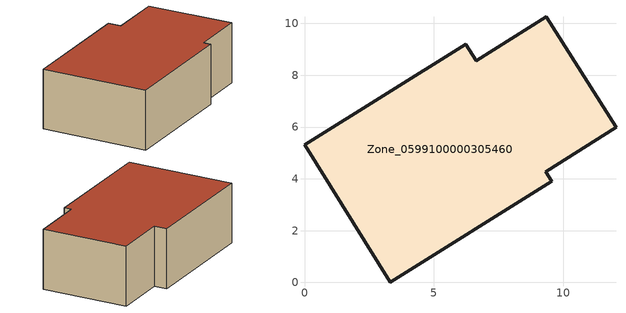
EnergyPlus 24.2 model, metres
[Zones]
Zone_0599100000305460
 floor ground (C_G): 3.32,0 0,5.31 6.23,9.2 6.63,8.56 9.33,10.27 12.03,6 9.31,4.27 9.54,3.9 z0
 wall outside (C_F): 0,5.31 3.32,0 9.54,3.9 9.31,4.27 12.03,6 9.33,10.27 6.63,8.56 6.23,9.2 0,5.31 z0:3.48
 roof outside (C_R): 9.54,3.9 9.31,4.27 12.03,6 9.33,10.27 6.63,8.56 6.23,9.2 0,5.31 3.32,0 z3.48
[BUILDING]
Pand.0599100000305460: North Axis=0; Terrain=City; Loads Convergence Tolerance Value=0.04; Temperature Convergence Tolerance Value=0.4; Solar Distribution=FullExterior; Maximum Number of Warmup Days=25; Minimum Number of Warmup Days=1
[Site:Location]
Rotterdam.The.Hague.AP_ZH_NLD Design_Conditions: Latitude=51.96; Longitude=4.45; Time Zone=1; Elevation=-4.5
[SITE:GROUNDTEMPERATURE:BUILDINGSURFACE]
18, 18, 18, 18, 18, 18, 18, 18, 18, 18, 18, 18
[MATERIAL] Thermal Absorptance=0.9; Solar Absorptance=0.7; Visible Absorptance=0.7
Name | Roughness | Thickness | Conductivity | Density | Specific Heat
G.TI.1946 | MediumSmooth | 0.15 | 1 | 540 | 1210
F.TI.1946 | Rough | 0.3 | 0.857143 | 1920 | 840
R.TI.1946 | MediumRough | 0.2 | 0.1 | 1500 | 1000
[CONSTRUCTION]
C_G: G.TI.1946
C_F: F.TI.1946
C_R: R.TI.1946
[ZONE]
Zone_0599100000305460: Type=1; Multiplier=1; Ceiling Height=Autocalculate; Volume=Autocalculate; Floor Area=autocalculate; Part of Total Floor Area=Yes
[ZONEINFILTRATION:DESIGNFLOWRATE]
Infil_Zone_0599100000305460: Zone or ZoneList or Space or SpaceList=Zone_0599100000305460; Schedule=AlwaysOn; Design Flow Rate Calculation Method=Flow/Area; Flow Rate per Floor Area=0.003; Constant Term Coefficient=1; Temperature Term Coefficient=0; Velocity Term Coefficient=0; Velocity Squared Term Coefficient=0
[HVACTEMPLATE:ZONE:IDEALLOADSAIRSYSTEM]
Zone_0599100000305460: Maximum Heating Supply Air Temperature=50; Minimum Cooling Supply Air Temperature=13; Maximum Heating Supply Air Humidity Ratio=0.0156; Minimum Cooling Supply Air Humidity Ratio=0.0077; Heating Limit=NoLimit; Cooling Limit=NoLimit; Dehumidification Control Type=ConstantSensibleHeatRatio; Cooling Sensible Heat Ratio=0.7; Dehumidification Setpoint=60; Humidification Control Type=None; Humidification Setpoint=30; Outdoor Air Method=None; Outdoor Air Flow Rate per Person=0.00944; Outdoor Air Flow Rate per Zone Floor Area=0; Outdoor Air Flow Rate per Zone=0; Demand Controlled Ventilation Type=None; Outdoor Air Economizer Type=NoEconomizer; Heat Recovery Type=None; Sensible Heat Recovery Effectiveness=0.7; Latent Heat Recovery Effectiveness=0.65
[ZONECONTROL:THERMOSTAT]
ThermostatControl_Zone_0599100000305460: Zone or ZoneList=Zone_0599100000305460; Control Type Schedule=DualSetpointControlType; Control 1=Thermostat_Zone_0599100000305460; Temperature Difference Between Cutout And Setpoint=0
[THERMOSTATSETPOINT:DUALSETPOINT]
Thermostat_Zone_0599100000305460: Heating Setpoint Temperature Schedule=HeatingSetpoint_Zone_0599100000305460; Cooling Setpoint Temperature Schedule=CoolingSetpoint_Zone_0599100000305460
[SCHEDULE:COMPACT]
HeatingSetpoint_Zone_0599100000305460: Through: 12/31, For: AllDays, Until: 24:00, 21
CoolingSetpoint_Zone_0599100000305460: Through: 12/31, For: AllDays, Until: 24:00, 24
DualSetpointControlType: Through: 12/31, For: AllDays, Until: 24:00, 4
AlwaysOn: Through: 12/31, For: AllDays, Until: 24:00, 1
